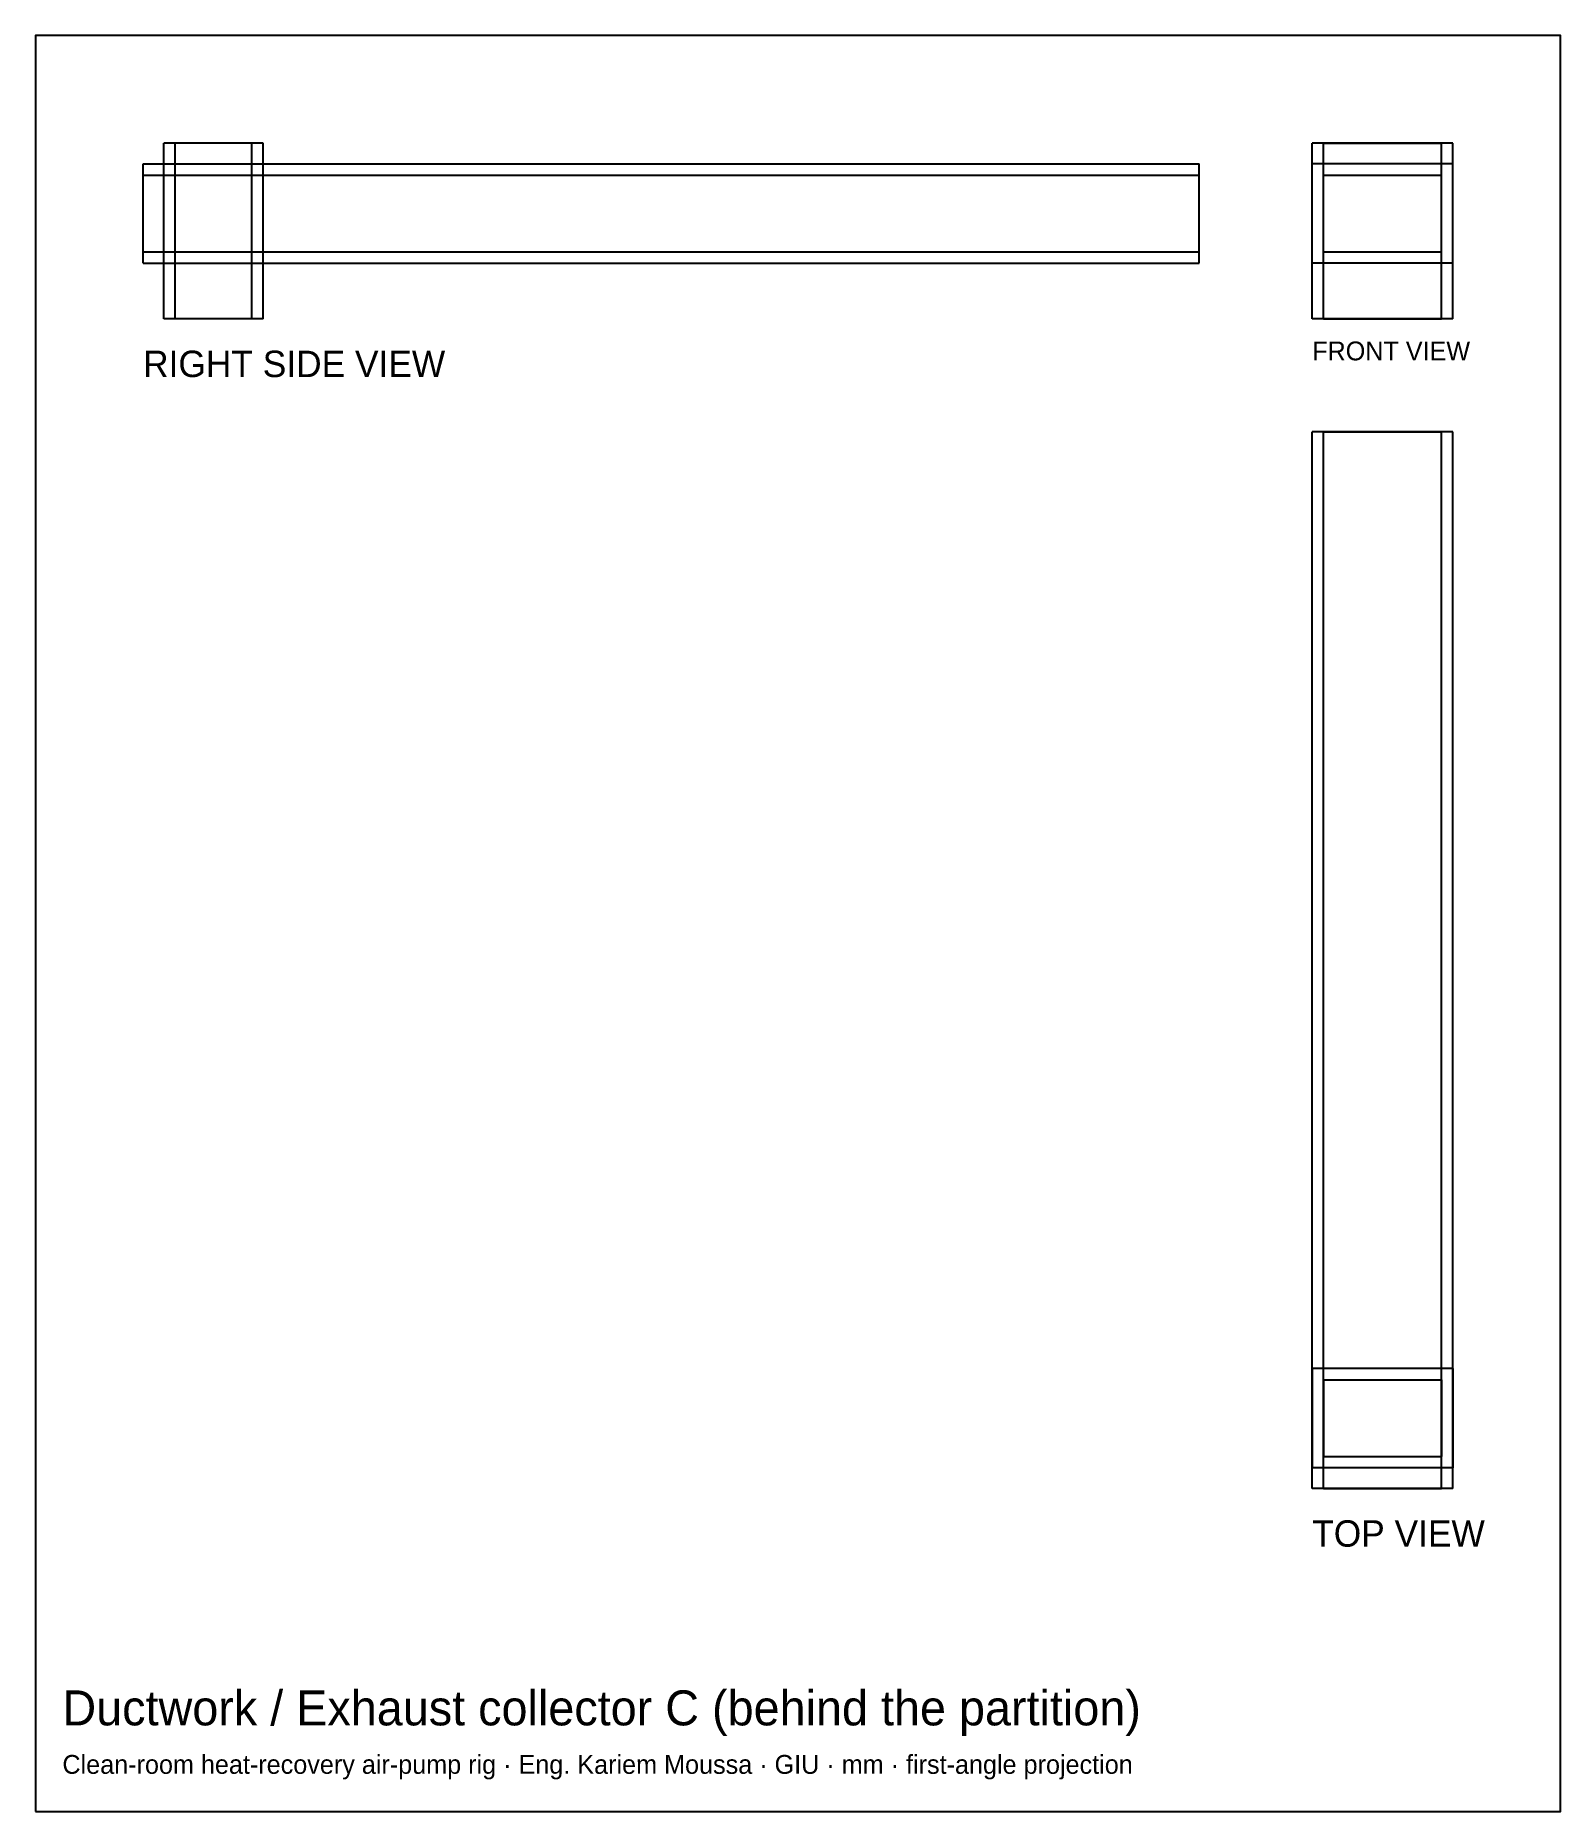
# Model space of a CAD drawing. Header units: millimetres. Extents: x -196 to 6, y -102 to 134.
import ezdxf

# ---------------------------------------------------------------- set-up
doc = ezdxf.new("R2010")
doc.units = ezdxf.units.MM
for name, color, linetype in [('BORDER', 7, 'Continuous'), ('HIDDEN', 8, 'Continuous'), ('TEXT', 5, 'Continuous'), ('VISIBLE', 7, 'Continuous')]:
    doc.layers.add(name, color=color, linetype=linetype)

msp = doc.modelspace()

# ---------------------------------------------------------------- linework, layer by layer
at = {"layer": 'BORDER'}
msp.add_lwpolyline([(-196.496, -102.238), (6.146, -102.238), (6.146, 133.646), (-196.496, 133.646)], close=True, dxfattribs=at)
at = {"layer": 'HIDDEN'}
for points in [[(-179.4375, 96), (-179.4375, 119.35)], [(-166.2625, 119.35), (-179.4375, 119.35)], [(-177.9375, 96), (-177.9375, 119.35)], [(-177.9375, 96), (-177.9375, 119.35)], [(-167.7625, 119.35), (-177.9375, 119.35)], [(-167.7625, 119.35), (-177.9375, 119.35)], [(-167.7625, 96), (-167.7625, 119.35)], [(-167.7625, 96), (-167.7625, 119.35)], [(-166.2625, 96), (-166.2625, 119.35)], [(-8.15, 119.35), (-26.85, 119.35)], [(-26.85, 96), (-26.85, 119.35)], [(-25.35, 96), (-25.35, 119.35)], [(-25.35, 96), (-25.35, 119.35)], [(-25.35, 119.35), (-9.65, 119.35)], [(-25.35, 119.35), (-9.65, 119.35)], [(-9.65, 96), (-9.65, 119.35)], [(-9.65, 96), (-9.65, 119.35)], [(-8.15, 96), (-8.15, 119.35)], [(-182.2, 103.4125), (-182.2, 116.5875)], [(-182.2, 116.5875), (-41.85, 116.5875)], [(-41.85, 103.4125), (-41.85, 116.5875)], [(-26.85, 103.4125), (-26.85, 116.5875)], [(-8.15, 116.5875), (-26.85, 116.5875)], [(-8.15, 103.4125), (-8.15, 116.5875)], [(-182.2, 115.0875), (-41.85, 115.0875)], [(-182.2, 115.0875), (-41.85, 115.0875)], [(-182.2, 104.9125), (-182.2, 115.0875)], [(-182.2, 104.9125), (-182.2, 115.0875)], [(-41.85, 104.9125), (-41.85, 115.0875)], [(-41.85, 104.9125), (-41.85, 115.0875)], [(-25.35, 115.0875), (-9.65, 115.0875)], [(-25.35, 104.9125), (-25.35, 115.0875)], [(-9.65, 104.9125), (-9.65, 115.0875)], [(-182.2, 104.9125), (-41.85, 104.9125)], [(-182.2, 104.9125), (-41.85, 104.9125)], [(-25.35, 104.9125), (-9.65, 104.9125)], [(-182.2, 103.4125), (-41.85, 103.4125)], [(-8.15, 103.4125), (-26.85, 103.4125)], [(-166.2625, 96), (-179.4375, 96)], [(-167.7625, 96), (-177.9375, 96)], [(-167.7625, 96), (-177.9375, 96)], [(-8.15, 96), (-26.85, 96)], [(-25.35, 96), (-9.65, 96)], [(-25.35, 96), (-9.65, 96)], [(-8.15, 81), (-26.85, 81)], [(-26.85, -59.35), (-26.85, 81)], [(-25.35, -59.35), (-25.35, 81)], [(-25.35, -59.35), (-25.35, 81)], [(-25.35, 81), (-9.65, 81)], [(-25.35, 81), (-9.65, 81)], [(-9.65, -59.35), (-9.65, 81)], [(-9.65, -59.35), (-9.65, 81)], [(-8.15, -59.35), (-8.15, 81)], [(-26.85, -43.4125), (-26.85, -56.5875)], [(-8.15, -43.4125), (-26.85, -43.4125)], [(-8.15, -43.4125), (-8.15, -56.5875)], [(-25.35, -44.9125), (-25.35, -55.0875)], [(-25.35, -44.9125), (-9.65, -44.9125)], [(-9.65, -44.9125), (-9.65, -55.0875)], [(-8.15, -56.5875), (-26.85, -56.5875)], [(-25.35, -55.0875), (-9.65, -55.0875)], [(-8.15, -59.35), (-26.85, -59.35)], [(-25.35, -59.35), (-9.65, -59.35)], [(-25.35, -59.35), (-9.65, -59.35)]]:
    msp.add_lwpolyline(points, dxfattribs=at)
at = {"layer": 'VISIBLE'}
for points in [[(-179.4375, 96), (-179.4375, 119.35)], [(-166.2625, 119.35), (-179.4375, 119.35)], [(-166.2625, 96), (-166.2625, 119.35)], [(-26.85, 96), (-26.85, 119.35)], [(-8.15, 119.35), (-26.85, 119.35)], [(-8.15, 96), (-8.15, 119.35)], [(-182.2, 103.4125), (-182.2, 116.5875)], [(-182.2, 116.5875), (-41.85, 116.5875)], [(-41.85, 103.4125), (-41.85, 116.5875)], [(-26.85, 103.4125), (-26.85, 116.5875)], [(-8.15, 116.5875), (-26.85, 116.5875)], [(-8.15, 103.4125), (-8.15, 116.5875)], [(-25.35, 115.0875), (-9.65, 115.0875)], [(-25.35, 104.9125), (-25.35, 115.0875)], [(-9.65, 104.9125), (-9.65, 115.0875)], [(-25.35, 104.9125), (-9.65, 104.9125)], [(-182.2, 103.4125), (-41.85, 103.4125)], [(-8.15, 103.4125), (-26.85, 103.4125)], [(-166.2625, 96), (-179.4375, 96)], [(-8.15, 96), (-26.85, 96)], [(-26.85, -59.35), (-26.85, 81)], [(-8.15, 81), (-26.85, 81)], [(-8.15, -59.35), (-8.15, 81)], [(-26.85, -43.4125), (-26.85, -56.5875)], [(-8.15, -43.4125), (-26.85, -43.4125)], [(-8.15, -43.4125), (-8.15, -56.5875)], [(-25.35, -44.9125), (-25.35, -55.0875)], [(-25.35, -44.9125), (-9.65, -44.9125)], [(-9.65, -44.9125), (-9.65, -55.0875)], [(-8.15, -56.5875), (-26.85, -56.5875)], [(-25.35, -55.0875), (-9.65, -55.0875)], [(-8.15, -59.35), (-26.85, -59.35)]]:
    msp.add_lwpolyline(points, dxfattribs=at)

# ---------------------------------------------------------------- texts
at = {"layer": 'TEXT'}
for s, height, p in [('FRONT VIEW', 2.5, (-26.85, 90.5)), ('RIGHT SIDE VIEW', 3.50875, (-182.2, 88.2807)), ('TOP VIEW', 3.50875, (-26.85, -67.0693)), ('Ductwork / Exhaust collector C (behind the partition)', 4.6462, (-192.922, -90.8012)), ('Clean-room heat-recovery air-pump rig · Eng. Kariem Moussa · GIU · mm · first-angle projection', 2.5018, (-192.922, -97.2344))]:
    msp.add_text(s, height=height, dxfattribs=at).set_placement(p)

doc.saveas('drawing.dxf')
